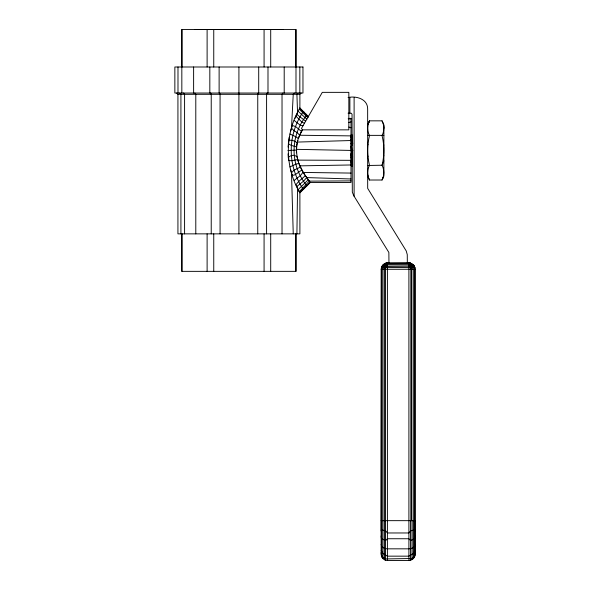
<?xml version="1.0" encoding="UTF-8"?>
<svg xmlns="http://www.w3.org/2000/svg" width="590" height="590" viewBox="0 0 590 590"><rect width="100%" height="100%" fill="white"/><g stroke="black" fill="none" stroke-linecap="round" stroke-linejoin="round"><path stroke-width="0.89" d="M301.166 93.036L299.89 94.311L299.89 107.985C284.498 133.937 284.513 166.904 299.89 192.871L299.89 233.861L177.929 233.861L177.929 94.311L176.661 93.036M408.9 560.5L408.9 263.022L387.401 263.022C384.06 262.97 381.088 265.928 381.155 269.276L381.155 554.253C381.088 557.594 384.06 560.566 387.401 560.5L408.9 560.5C412.24 560.522 415.168 557.594 415.146 554.253L415.146 269.276C415.198 266.142 412.587 263.28 409.46 263.059C408.214 262.742 414.674 264.46 414.468 266.437M296.903 233.861L297.567 188.122L295.988 184.633L298.953 181.219L305.377 175.717C295.465 162.589 293.134 143.916 302.471 129.852L348.838 129.852L348.838 92.357L322.295 92.357L301.483 128.406L302.471 129.852L299.742 135.25L350.991 135.884M290.671 131.01L291.475 128.244L293.245 94.311L294.381 93.036M367.651 124.807L369.502 120.839L382.04 120.839C384.437 125.434 384.437 131.039 382.04 135.634C384.451 145.317 384.451 155.539 382.04 165.222C384.437 169.817 384.437 175.422 382.04 180.016L369.502 180.016L367.651 176.049M288.031 147.08L289.24 137.138M368.359 123.782L369.502 120.839C367.105 125.434 367.105 131.039 369.502 135.634C367.083 145.317 367.083 155.539 369.502 165.222C367.105 169.817 367.105 175.422 369.502 180.016M296.409 152.832L296.667 145.745L297.825 140.435M415.146 535.912L414.932 538.264L414.313 539.017L410.515 540.477L408.9 538.744L387.401 538.744L385.786 540.477L381.988 539.017L381.369 538.264L381.155 535.912M415.146 552.609C415.323 555.5 413.317 558.221 410.515 558.937L408.9 558.553L385.786 558.937C382.984 558.221 380.978 555.5 381.155 552.609M381.833 557.085L381.833 269.276C381.981 266.356 384.37 262.83 387.401 263.103M381.155 531.037L381.457 269.276L382.173 266.149L384.569 263.708M415.146 544.415C414.932 547.424 411.562 548.84 408.9 548.833L387.401 548.833C384.739 548.84 381.369 547.424 381.155 544.415M385.469 560.198L385.469 269.276L386.258 264.851L387.195 263.074M258.147 93.036L257.756 94.311L257.756 233.861M291.475 128.244L292.389 125.434L295.774 126.688L301.542 131.533M295.111 118.273L297.552 112.764L296.903 94.311L298.12 93.036M382.667 178.549L383.183 177.074M414.844 267.344L414.844 520.66M415.146 550.588L413.317 553.575L408.9 556.156L387.401 556.156L382.984 553.575L381.155 550.588M383.884 160.849L382.04 165.222L367.651 165.488M267.174 93.036L266.592 94.311L266.592 233.861M382.04 180.016L383.884 176.049L383.884 124.807L382.04 120.839M350.652 136.696L351.271 134.468L351.869 134.468L352.54 140.427M352.636 164.16L352.024 166.387L351.426 166.387L350.755 160.428M306.136 186.624L310.141 182.251L305.377 175.717M308.223 116.319L299.89 107.985L299.255 109.239L307.884 117.668M367.651 145.103L367.968 144.484M350.74 137.559L351.345 135.25L351.957 135.25M383.574 156.365L383.884 155.753M352.547 163.297L351.846 164.64L351.227 164.647M303.061 125.677L300.546 125.412L294.211 120.485M304.492 123.192L302.198 122.41L295.981 116.237M306.822 119.151L298.223 111.355M351.013 140.206L351.743 139.159L351.448 136.216L352.068 136.216M352.282 160.65L351.544 161.69L351.942 165.606L351.338 165.606M282.927 93.036L282.027 94.311L282.027 233.861M283.348 29.5L194.471 29.5M297.574 159.536L291.733 160.738L288.702 160.576L288.289 157.265L291.01 155.679L293.835 155.207L296.866 156.409L298.835 163.386L303.142 172.162L300.553 175.459L294.218 180.385M348.277 118.398L350.991 118.398L350.991 182.458L310.303 182.458L299.89 192.871L299.27 191.654L309.278 181.137L350.991 180.887M302.065 170.259C299.049 170.709 292.139 179.471 291.519 172.745L294.233 170.053L300.443 167.088M298.238 189.538L308.253 179.78L304.381 174.175M299.609 192.325L306.66 185.57C289.867 164.787 289.904 136.01 306.689 115.242L306.136 114.231L306.66 115.286M381.833 266.437L414.128 266.149L414.726 267.654L381.457 267.344M387.077 263.059C384.82 264.018 384.142 267.056 384.569 269.276L384.569 559.822M410.832 520.66L410.832 269.276L409.312 263.236C409.6 262.307 415.603 266.341 414.468 269.276L414.468 520.66M296.814 186.506L303.732 181.019L306.653 177.59L350.991 178.969M387.055 263.044L384.282 264.851L382.984 269.276L382.984 558.671M350.895 161.704L351.544 161.69L350.888 155.347L352.503 154.838L350.866 138.739M411.731 263.708L384.385 263.863L387.401 263.022L387.401 560.5M289.926 166.911L295.767 164.197L298.835 163.386M304.056 188.704L303.171 189.029C287.227 165.952 287.256 134.837 303.208 111.776L299.816 108.132M348.838 122.491L350.991 121.887M386.598 263.236L387.401 263.022L385.469 263.332M386.258 263.236L387.401 263.022L385.838 263.236L387.247 263.022L386.428 263.103M386 263.236L387.401 263.022M383.884 135.368L367.651 135.368M296.32 150.103L287.942 150.487M350.578 143.93L352.842 143.2M352.717 156.925L350.453 157.663M288.694 140.376L291.726 140.206L294.587 141.121L297.213 142.795M297.382 142.072L350.991 140.531M348.277 118.841L350.991 118.797M299.882 165.856L350.991 164.971M177.929 94.311L299.89 94.311M348.085 97.571C356.198 95.573 367.843 99.098 367.651 109.025L367.681 188.365L406.23 250.949L407.262 254.6L407.336 263.022M348.085 113.192L351.293 113.236L352.031 114.231L352.311 192.133L353.742 195.644L388.862 252.454L388.965 263.022M382.984 264.851L413.317 264.851M381.155 269.276L415.146 269.276M381.155 520.66L415.146 520.66M297.736 160.119L350.991 160.325M352.4 139.159L351.743 139.159L352.4 145.516L350.785 146.018L352.429 162.117M303.312 172.45L350.991 173.077M296.335 149.336L350.991 150.428M350.372 150.421L352.923 150.443M408.9 263.022L410.832 263.332M409.689 263.074L409.054 263.022L410.463 263.236L409.054 263.022C411.466 263.819 412.159 267.041 411.731 269.276L411.731 520.66M409.18 263.029L412.019 264.851L413.317 269.276L413.317 558.671M409.46 263.059L410.301 263.236M386.988 263.236L409.106 263.074M348.838 127.042L350.991 127.779M409.224 263.059L409.703 263.236M296.512 146.917L291.01 145.288L288.289 143.702M304.056 112.152L303.208 111.776L308.423 116.916M289.911 134.011L295.752 136.71L298.422 138.584L299.72 135.302L297.22 132.595L294.218 130.84L291.512 128.148M296.8 114.394L305.649 121.179M179.707 93.036L180.916 94.311L180.916 233.861M183.446 93.036L184.582 94.311L184.582 233.861M308.813 180.533L309.271 181.13M194.892 93.036L195.792 94.311L195.792 233.861M303.142 172.162L304.293 174.05M367.651 155.753L367.968 156.365M383.566 144.484L383.884 145.103M298.82 190.74L299.27 191.654M210.645 93.036L211.227 94.311L211.227 233.861M383.566 125.272L383.884 126.061M367.651 174.795L367.968 175.584M290.678 169.854L291.519 172.745M219.672 93.036L220.07 94.311L220.07 233.861M415.146 531.037L414.932 529.768L410.515 530.919L408.9 532.969L387.401 532.969L385.786 530.919L381.369 529.768L381.457 556.178M288.023 153.843L288.289 157.265M350.718 153.725L350.888 155.347M383.802 126.747L383.884 128.237M291.497 172.678L293.245 233.861M414.932 520.66L414.932 555.869M414.313 520.66L414.313 557.373M412.019 520.66L412.019 559.659M410.515 520.66L410.515 560.286M354.111 97.571L354.111 196.241M349.877 97.571L349.877 113.192M299.831 66.995L299.831 93.036M295.988 93.036L296.003 29.5L181.823 29.5L181.838 93.036M296.003 233.861L296.003 271.356L181.823 271.356L181.823 233.861M295.87 29.5L295.87 66.995M295.87 233.861L295.87 271.356M284.203 66.995L284.203 93.036M270.707 29.5L270.707 66.995M270.707 233.861L270.707 271.356M267.993 66.995L267.993 93.036M264.077 29.5L264.077 66.995M264.077 233.861L264.077 271.356M258.708 66.995L258.708 93.036M238.913 66.995L238.913 233.861M219.119 66.995L219.119 93.036M213.75 29.5L213.75 66.995M213.75 233.861L213.75 271.356M209.826 66.995L209.826 93.036M207.112 29.5L207.112 66.995M207.112 233.861L207.112 271.356M193.616 66.995L193.616 93.036M181.949 29.5L181.949 66.995M181.949 233.861L181.949 271.356M177.988 66.995L177.988 93.036M302.965 66.995L174.854 66.995L174.854 93.036L302.965 93.036L302.965 66.995"/></g></svg>
